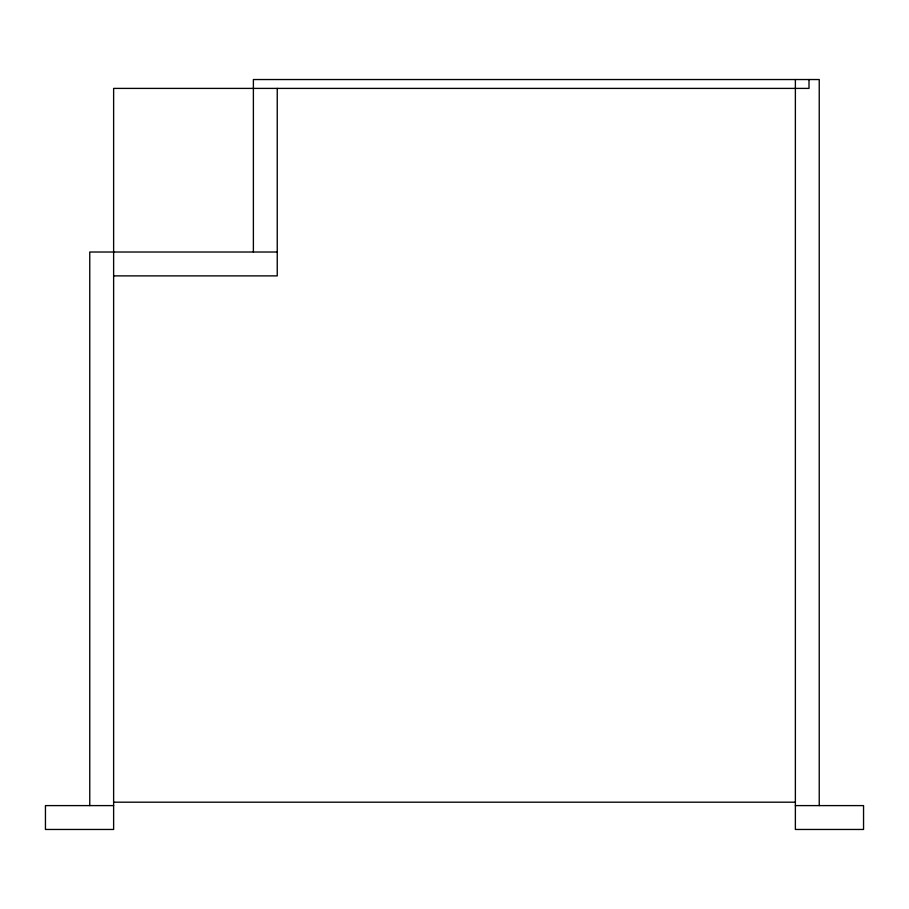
<?xml version="1.0" encoding="UTF-8"?>
<svg xmlns="http://www.w3.org/2000/svg" width="909" height="909" viewBox="0 0 909 909"><rect width="100%" height="100%" fill="white"/><g stroke="black" fill="none" stroke-linecap="round" stroke-linejoin="round"><path stroke-width="1.36" d="M277.245 252.02L89.764 252.02L89.764 805.601M113.625 275.882L277.245 275.882L277.245 88.4M113.625 802.192L795.375 802.192M113.625 805.601L45.45 805.601L45.45 829.462L113.625 829.462L113.625 88.4L809.01 88.4L809.01 79.537M795.375 805.601L863.55 805.601L863.55 829.462L795.375 829.462L795.375 79.537M819.236 805.601L819.236 79.537L253.384 79.537L253.384 252.02"/></g></svg>
